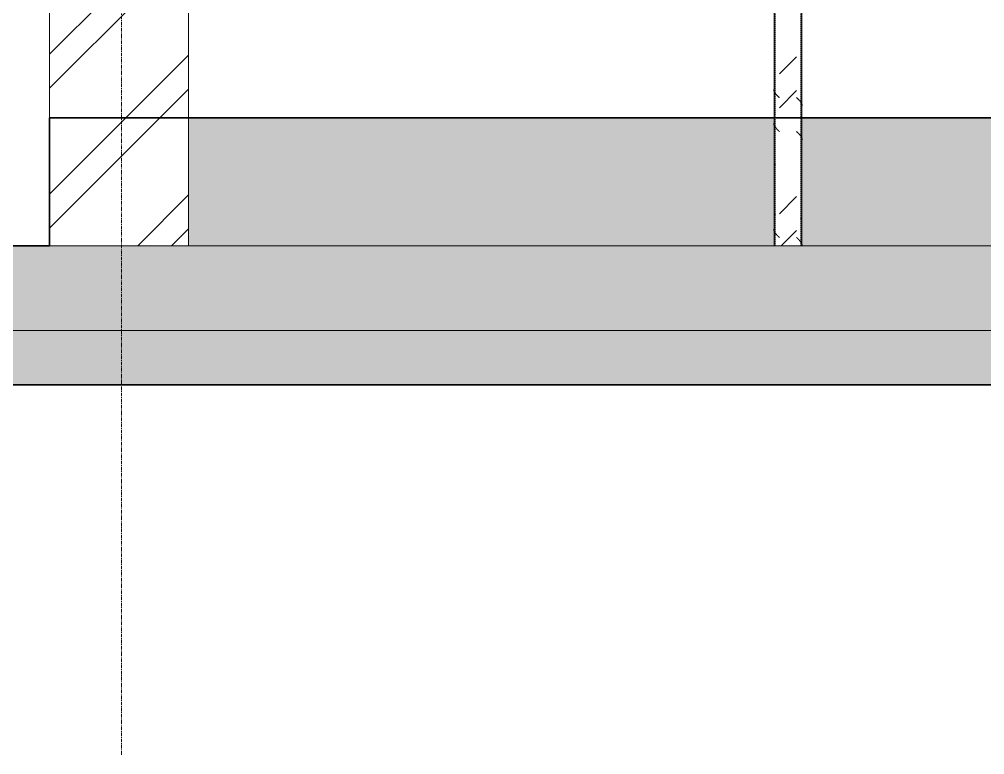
# Model space of a CAD drawing. Header units: centimetres. Extents: x -6111 to 13767, y -285 to 1600.
# Drawn here: x 1950.9 to 2298.1, y -183 to 81.4 of the extents above; entities that cross this region are included whole.
import ezdxf

# ---------------------------------------------------------------- set-up
doc = ezdxf.new("R2010")
doc.units = ezdxf.units.CM
for name, pattern in [('Centre', [3.175, 0.635, -0.475, 1.59, -0.475]), ('Grid Line', [2.2225, 1.27, -0.3175, 0.3175, -0.3175]), ('Hidden', [0.714375, 0.47625, -0.238125])]:
    doc.linetypes.add(name, pattern=pattern)
for name, color, linetype, lineweight in [('A-FLOR', 7, 'Continuous', 9), ('A-FLOR-LEVL', 7, 'Continuous', 9), ('A-FLOR-PATT', 7, 'Continuous', 35), ('C-BLDG-PADS', 7, 'Continuous', 9), ('S-COLS', 7, 'Continuous', 9), ('S-GRID', 7, 'Continuous', 9)]:
    doc.layers.add(name, color=color, linetype=linetype, lineweight=lineweight)

# ---------------------------------------------------------------- blocks, each defined once
blk = doc.blocks.new('PQ_RVR_ARQ-01_ZZ_ZZ_MO_T_A_rvt-3-Elevación Eje 3-4')
at = {"layer": 'A-FLOR', "color": 254, "lineweight": 35, "true_color": 0xcccccc}
for p, q in [((-3781.84, 46.02), (-5714.43, 46.02)), ((-5714.43, 46.02), (-5714.43, 0)), ((-5714.43, 0), (-6047.53, 0)), ((-6047.53, -50), (-5356.88, -50))]:
    blk.add_line(p, q, dxfattribs=at)
at = {"layer": 'C-BLDG-PADS', "color": 254, "lineweight": 18, "true_color": 0xdadada}
for p, q in [((-2177.81, 0), (-6047.53, 0)), ((-6047.53, -30.48), (-2177.81, -30.48))]:
    blk.add_line(p, q, dxfattribs=at)
blk = doc.blocks.new('FP_107-Elevación Eje 3-4')
at = {"layer": 'S-COLS'}
blk.add_line((-5443.86, 0), (-5443.86, 515.53), dxfattribs=at)
at = {"layer": 'S-COLS', "color": 9, "true_color": 0xc0c0c0}
for p, q in [((-5445.72, 53.24), (-5445.77, 53.28)), ((-5445.67, 53.19), (-5445.72, 53.24)), ((-5445.62, 53.14), (-5445.67, 53.19)), ((-5445.57, 53.1), (-5445.62, 53.14)), ((-5445.52, 53.05), (-5445.57, 53.1)), ((-5445.47, 53), (-5445.52, 53.05)), ((-5445.42, 52.96), (-5445.47, 53)), ((-5445.37, 52.91), (-5445.42, 52.96)), ((-5445.33, 52.86), (-5445.37, 52.91)), ((-5445.28, 52.82), (-5445.33, 52.86)), ((-5445.23, 52.77), (-5445.28, 52.82)), ((-5445.18, 52.72), (-5445.23, 52.77)), ((-5445.13, 52.68), (-5445.18, 52.72)), ((-5445.09, 52.63), (-5445.13, 52.68)), ((-5445.04, 52.58), (-5445.09, 52.63)), ((-5444.99, 52.54), (-5445.04, 52.58)), ((-5444.95, 52.49), (-5444.99, 52.54)), ((-5444.9, 52.44), (-5444.95, 52.49)), ((-5444.86, 52.4), (-5444.9, 52.44)), ((-5444.82, 52.35), (-5444.86, 52.4)), ((-5444.77, 52.3), (-5444.82, 52.35)), ((-5444.73, 52.26), (-5444.77, 52.3)), ((-5444.69, 52.21), (-5444.73, 52.26)), ((-5444.65, 52.16), (-5444.69, 52.21)), ((-5444.6, 52.12), (-5444.65, 52.16)), ((-5444.56, 52.07), (-5444.6, 52.12)), ((-5444.52, 52.02), (-5444.56, 52.07)), ((-5444.49, 51.97), (-5444.52, 52.02)), ((-5444.45, 51.93), (-5444.49, 51.97)), ((-5444.41, 51.88), (-5444.45, 51.93)), ((-5444.37, 51.83), (-5444.41, 51.88)), ((-5444.34, 51.79), (-5444.37, 51.83)), ((-5444.3, 51.74), (-5444.34, 51.79)), ((-5444.27, 51.69), (-5444.3, 51.74)), ((-5444.24, 51.65), (-5444.27, 51.69)), ((-5444.21, 51.6), (-5444.24, 51.65)), ((-5444.17, 51.55), (-5444.21, 51.6)), ((-5444.14, 51.51), (-5444.17, 51.55)), ((-5444.12, 51.46), (-5444.14, 51.51)), ((-5444.09, 51.41), (-5444.12, 51.46)), ((-5444.06, 51.37), (-5444.09, 51.41)), ((-5444.03, 51.32), (-5444.06, 51.37)), ((-5444.01, 51.27), (-5444.03, 51.32)), ((-5443.99, 51.23), (-5444.01, 51.27)), ((-5443.96, 51.18), (-5443.99, 51.23)), ((-5443.94, 51.13), (-5443.96, 51.18)), ((-5443.92, 51.09), (-5443.94, 51.13)), ((-5443.9, 51.04), (-5443.92, 51.09)), ((-5443.88, 50.99), (-5443.9, 51.04)), ((-5443.87, 50.95), (-5443.88, 50.99)), ((-5443.85, 50.9), (-5443.87, 50.95)), ((-5443.83, 50.85), (-5443.85, 50.9)), ((-5443.82, 50.81), (-5443.83, 50.85)), ((-5443.81, 50.76), (-5443.82, 50.81)), ((-5443.8, 50.71), (-5443.81, 50.76)), ((-5443.79, 50.67), (-5443.8, 50.71)), ((-5443.78, 50.62), (-5443.79, 50.67)), ((-5443.77, 50.57), (-5443.78, 50.62)), ((-5443.76, 50.53), (-5443.77, 50.57)), ((-5443.76, 50.48), (-5443.76, 50.53)), ((-5443.75, 50.43), (-5443.76, 50.48)), ((-5443.75, 50.39), (-5443.75, 50.43)), ((-5443.75, 50.34), (-5443.75, 50.39)), ((-5445.72, 41.05), (-5445.77, 41.09)), ((-5445.67, 41), (-5445.72, 41.05)), ((-5445.62, 40.95), (-5445.67, 41)), ((-5445.57, 40.91), (-5445.62, 40.95)), ((-5445.52, 40.86), (-5445.57, 40.91)), ((-5445.47, 40.81), (-5445.52, 40.86)), ((-5445.42, 40.77), (-5445.47, 40.81)), ((-5445.37, 40.72), (-5445.42, 40.77)), ((-5445.33, 40.67), (-5445.37, 40.72)), ((-5445.28, 40.63), (-5445.33, 40.67)), ((-5445.23, 40.58), (-5445.28, 40.63)), ((-5445.18, 40.53), (-5445.23, 40.58)), ((-5445.13, 40.49), (-5445.18, 40.53)), ((-5445.09, 40.44), (-5445.13, 40.49)), ((-5445.04, 40.39), (-5445.09, 40.44)), ((-5444.99, 40.35), (-5445.04, 40.39)), ((-5444.95, 40.3), (-5444.99, 40.35)), ((-5444.9, 40.25), (-5444.95, 40.3)), ((-5444.86, 40.21), (-5444.9, 40.25)), ((-5444.82, 40.16), (-5444.86, 40.21)), ((-5444.77, 40.11), (-5444.82, 40.16)), ((-5444.73, 40.07), (-5444.77, 40.11)), ((-5444.69, 40.02), (-5444.73, 40.07)), ((-5444.65, 39.97), (-5444.69, 40.02)), ((-5444.6, 39.93), (-5444.65, 39.97)), ((-5444.56, 39.88), (-5444.6, 39.93)), ((-5444.52, 39.83), (-5444.56, 39.88)), ((-5444.49, 39.79), (-5444.52, 39.83)), ((-5444.45, 39.74), (-5444.49, 39.79)), ((-5444.41, 39.69), (-5444.45, 39.74)), ((-5444.37, 39.65), (-5444.41, 39.69)), ((-5444.34, 39.6), (-5444.37, 39.65)), ((-5444.3, 39.55), (-5444.34, 39.6)), ((-5444.27, 39.5), (-5444.3, 39.55)), ((-5444.24, 39.46), (-5444.27, 39.5)), ((-5444.21, 39.41), (-5444.24, 39.46)), ((-5444.17, 39.36), (-5444.21, 39.41)), ((-5444.14, 39.32), (-5444.17, 39.36)), ((-5444.12, 39.27), (-5444.14, 39.32)), ((-5444.09, 39.22), (-5444.12, 39.27)), ((-5444.06, 39.18), (-5444.09, 39.22)), ((-5444.03, 39.13), (-5444.06, 39.18)), ((-5444.01, 39.08), (-5444.03, 39.13)), ((-5443.99, 39.04), (-5444.01, 39.08)), ((-5443.96, 38.99), (-5443.99, 39.04)), ((-5443.94, 38.94), (-5443.96, 38.99)), ((-5443.92, 38.9), (-5443.94, 38.94)), ((-5443.9, 38.85), (-5443.92, 38.9)), ((-5443.88, 38.8), (-5443.9, 38.85)), ((-5443.87, 38.76), (-5443.88, 38.8)), ((-5443.85, 38.71), (-5443.87, 38.76)), ((-5443.83, 38.66), (-5443.85, 38.71)), ((-5443.82, 38.62), (-5443.83, 38.66)), ((-5443.81, 38.57), (-5443.82, 38.62)), ((-5443.8, 38.52), (-5443.81, 38.57)), ((-5443.79, 38.48), (-5443.8, 38.52)), ((-5443.78, 38.43), (-5443.79, 38.48)), ((-5443.77, 38.38), (-5443.78, 38.43)), ((-5443.76, 38.34), (-5443.77, 38.38)), ((-5443.76, 38.29), (-5443.76, 38.34)), ((-5443.75, 38.24), (-5443.76, 38.29)), ((-5443.75, 38.2), (-5443.75, 38.24)), ((-5443.75, 38.15), (-5443.75, 38.2)), ((-5445.72, 2.95), (-5445.77, 2.99)), ((-5445.67, 2.9), (-5445.72, 2.95)), ((-5445.62, 2.85), (-5445.67, 2.9)), ((-5445.57, 2.81), (-5445.62, 2.85)), ((-5445.52, 2.76), (-5445.57, 2.81)), ((-5445.47, 2.71), (-5445.52, 2.76)), ((-5445.42, 2.67), (-5445.47, 2.71)), ((-5445.37, 2.62), (-5445.42, 2.67)), ((-5445.33, 2.57), (-5445.37, 2.62)), ((-5445.28, 2.53), (-5445.33, 2.57)), ((-5445.23, 2.48), (-5445.28, 2.53)), ((-5445.18, 2.43), (-5445.23, 2.48)), ((-5445.13, 2.39), (-5445.18, 2.43)), ((-5445.09, 2.34), (-5445.13, 2.39)), ((-5445.04, 2.29), (-5445.09, 2.34)), ((-5444.99, 2.25), (-5445.04, 2.29)), ((-5444.95, 2.2), (-5444.99, 2.25)), ((-5444.9, 2.15), (-5444.95, 2.2)), ((-5444.86, 2.11), (-5444.9, 2.15)), ((-5444.82, 2.06), (-5444.86, 2.11)), ((-5444.77, 2.01), (-5444.82, 2.06)), ((-5444.73, 1.97), (-5444.77, 2.01)), ((-5444.69, 1.92), (-5444.73, 1.97)), ((-5444.65, 1.87), (-5444.69, 1.92)), ((-5444.6, 1.83), (-5444.65, 1.87)), ((-5444.56, 1.78), (-5444.6, 1.83)), ((-5444.52, 1.73), (-5444.56, 1.78)), ((-5444.49, 1.69), (-5444.52, 1.73)), ((-5444.45, 1.64), (-5444.49, 1.69)), ((-5444.41, 1.59), (-5444.45, 1.64)), ((-5444.37, 1.55), (-5444.41, 1.59)), ((-5444.34, 1.5), (-5444.37, 1.55)), ((-5444.3, 1.45), (-5444.34, 1.5)), ((-5444.27, 1.4), (-5444.3, 1.45)), ((-5444.24, 1.36), (-5444.27, 1.4)), ((-5444.21, 1.31), (-5444.24, 1.36)), ((-5444.17, 1.26), (-5444.21, 1.31)), ((-5444.14, 1.22), (-5444.17, 1.26)), ((-5444.12, 1.17), (-5444.14, 1.22)), ((-5444.09, 1.12), (-5444.12, 1.17)), ((-5444.06, 1.08), (-5444.09, 1.12)), ((-5444.03, 1.03), (-5444.06, 1.08)), ((-5444.01, 0.98), (-5444.03, 1.03)), ((-5443.99, 0.94), (-5444.01, 0.98)), ((-5443.96, 0.89), (-5443.99, 0.94)), ((-5443.94, 0.84), (-5443.96, 0.89)), ((-5443.92, 0.8), (-5443.94, 0.84)), ((-5443.9, 0.75), (-5443.92, 0.8)), ((-5443.88, 0.7), (-5443.9, 0.75)), ((-5443.87, 0.66), (-5443.88, 0.7)), ((-5443.85, 0.61), (-5443.87, 0.66)), ((-5443.83, 0.56), (-5443.85, 0.61)), ((-5443.82, 0.52), (-5443.83, 0.56)), ((-5443.81, 0.47), (-5443.82, 0.52)), ((-5443.8, 0.42), (-5443.81, 0.47)), ((-5443.79, 0.38), (-5443.8, 0.42)), ((-5443.78, 0.33), (-5443.79, 0.38)), ((-5443.77, 0.28), (-5443.78, 0.33)), ((-5443.76, 0.24), (-5443.77, 0.28)), ((-5443.76, 0.19), (-5443.76, 0.24)), ((-5443.75, 0.14), (-5443.76, 0.19)), ((-5443.75, 0.1), (-5443.75, 0.14)), ((-5443.75, 0.05), (-5443.75, 0.1))]:
    blk.add_line(p, q, dxfattribs=at)
blk = doc.blocks.new('FP_108-Elevación Eje 3-4')
at = {"layer": 'S-COLS'}
blk.add_line((-5453.86, 515.53), (-5453.86, 0), dxfattribs=at)
at = {"layer": 'S-COLS', "color": 9, "true_color": 0xc0c0c0}
for p, q in [((-5453.98, 56.18), (-5453.98, 56.23)), ((-5453.97, 56.14), (-5453.98, 56.18)), ((-5453.97, 56.09), (-5453.97, 56.14)), ((-5453.96, 56.04), (-5453.97, 56.09)), ((-5453.96, 56), (-5453.96, 56.04)), ((-5453.95, 55.95), (-5453.96, 56)), ((-5453.94, 55.9), (-5453.95, 55.95)), ((-5453.93, 55.86), (-5453.94, 55.9)), ((-5453.92, 55.81), (-5453.93, 55.86)), ((-5453.91, 55.76), (-5453.92, 55.81)), ((-5453.89, 55.72), (-5453.91, 55.76)), ((-5453.88, 55.67), (-5453.89, 55.72)), ((-5453.86, 55.62), (-5453.88, 55.67)), ((-5453.84, 55.58), (-5453.86, 55.62)), ((-5453.83, 55.53), (-5453.84, 55.58)), ((-5453.81, 55.48), (-5453.83, 55.53)), ((-5453.79, 55.43), (-5453.81, 55.48)), ((-5453.76, 55.39), (-5453.79, 55.43)), ((-5453.74, 55.34), (-5453.76, 55.39)), ((-5453.72, 55.29), (-5453.74, 55.34)), ((-5453.69, 55.25), (-5453.72, 55.29)), ((-5453.67, 55.2), (-5453.69, 55.25)), ((-5453.64, 55.15), (-5453.67, 55.2)), ((-5453.61, 55.11), (-5453.64, 55.15)), ((-5453.58, 55.06), (-5453.61, 55.11)), ((-5453.55, 55.01), (-5453.58, 55.06)), ((-5453.52, 54.97), (-5453.55, 55.01)), ((-5453.49, 54.92), (-5453.52, 54.97)), ((-5453.46, 54.87), (-5453.49, 54.92)), ((-5453.42, 54.83), (-5453.46, 54.87)), ((-5453.39, 54.78), (-5453.42, 54.83)), ((-5453.35, 54.73), (-5453.39, 54.78)), ((-5453.32, 54.69), (-5453.35, 54.73)), ((-5453.28, 54.64), (-5453.32, 54.69)), ((-5453.24, 54.59), (-5453.28, 54.64)), ((-5453.2, 54.55), (-5453.24, 54.59)), ((-5453.16, 54.5), (-5453.2, 54.55)), ((-5453.12, 54.45), (-5453.16, 54.5)), ((-5453.08, 54.41), (-5453.12, 54.45)), ((-5453.04, 54.36), (-5453.08, 54.41)), ((-5453, 54.31), (-5453.04, 54.36)), ((-5452.95, 54.27), (-5453, 54.31)), ((-5452.91, 54.22), (-5452.95, 54.27)), ((-5452.87, 54.17), (-5452.91, 54.22)), ((-5452.82, 54.13), (-5452.87, 54.17)), ((-5452.78, 54.08), (-5452.82, 54.13)), ((-5452.73, 54.03), (-5452.78, 54.08)), ((-5452.69, 53.99), (-5452.73, 54.03)), ((-5452.64, 53.94), (-5452.69, 53.99)), ((-5452.59, 53.89), (-5452.64, 53.94)), ((-5452.55, 53.85), (-5452.59, 53.89)), ((-5452.5, 53.8), (-5452.55, 53.85)), ((-5452.45, 53.75), (-5452.5, 53.8)), ((-5452.4, 53.7), (-5452.45, 53.75)), ((-5452.35, 53.66), (-5452.4, 53.7)), ((-5452.3, 53.61), (-5452.35, 53.66)), ((-5452.25, 53.56), (-5452.3, 53.61)), ((-5452.21, 53.52), (-5452.25, 53.56)), ((-5452.16, 53.47), (-5452.21, 53.52)), ((-5452.11, 53.42), (-5452.16, 53.47)), ((-5452.06, 53.38), (-5452.11, 53.42)), ((-5452.01, 53.33), (-5452.06, 53.38)), ((-5451.96, 53.28), (-5452.01, 53.33)), ((-5453.98, 43.99), (-5453.98, 44.04)), ((-5453.97, 43.95), (-5453.98, 43.99)), ((-5453.97, 43.9), (-5453.97, 43.95)), ((-5453.96, 43.85), (-5453.97, 43.9)), ((-5453.96, 43.81), (-5453.96, 43.85)), ((-5453.95, 43.76), (-5453.96, 43.81)), ((-5453.94, 43.71), (-5453.95, 43.76)), ((-5453.93, 43.67), (-5453.94, 43.71)), ((-5453.92, 43.62), (-5453.93, 43.67)), ((-5453.91, 43.57), (-5453.92, 43.62)), ((-5453.89, 43.53), (-5453.91, 43.57)), ((-5453.88, 43.48), (-5453.89, 43.53)), ((-5453.86, 43.43), (-5453.88, 43.48)), ((-5453.84, 43.39), (-5453.86, 43.43)), ((-5453.83, 43.34), (-5453.84, 43.39)), ((-5453.81, 43.29), (-5453.83, 43.34)), ((-5453.79, 43.25), (-5453.81, 43.29)), ((-5453.76, 43.2), (-5453.79, 43.25)), ((-5453.74, 43.15), (-5453.76, 43.2)), ((-5453.72, 43.11), (-5453.74, 43.15)), ((-5453.69, 43.06), (-5453.72, 43.11)), ((-5453.67, 43.01), (-5453.69, 43.06)), ((-5453.64, 42.96), (-5453.67, 43.01)), ((-5453.61, 42.92), (-5453.64, 42.96)), ((-5453.58, 42.87), (-5453.61, 42.92)), ((-5453.55, 42.82), (-5453.58, 42.87)), ((-5453.52, 42.78), (-5453.55, 42.82)), ((-5453.49, 42.73), (-5453.52, 42.78)), ((-5453.46, 42.68), (-5453.49, 42.73)), ((-5453.42, 42.64), (-5453.46, 42.68)), ((-5453.39, 42.59), (-5453.42, 42.64)), ((-5453.35, 42.54), (-5453.39, 42.59)), ((-5453.32, 42.5), (-5453.35, 42.54)), ((-5453.28, 42.45), (-5453.32, 42.5)), ((-5453.24, 42.4), (-5453.28, 42.45)), ((-5453.2, 42.36), (-5453.24, 42.4)), ((-5453.16, 42.31), (-5453.2, 42.36)), ((-5453.12, 42.26), (-5453.16, 42.31)), ((-5453.08, 42.22), (-5453.12, 42.26)), ((-5453.04, 42.17), (-5453.08, 42.22)), ((-5453, 42.12), (-5453.04, 42.17)), ((-5452.95, 42.08), (-5453, 42.12)), ((-5452.91, 42.03), (-5452.95, 42.08)), ((-5452.87, 41.98), (-5452.91, 42.03)), ((-5452.82, 41.94), (-5452.87, 41.98)), ((-5452.78, 41.89), (-5452.82, 41.94)), ((-5452.73, 41.84), (-5452.78, 41.89)), ((-5452.69, 41.8), (-5452.73, 41.84)), ((-5452.64, 41.75), (-5452.69, 41.8)), ((-5452.59, 41.7), (-5452.64, 41.75)), ((-5452.55, 41.66), (-5452.59, 41.7)), ((-5452.5, 41.61), (-5452.55, 41.66)), ((-5452.45, 41.56), (-5452.5, 41.61)), ((-5452.4, 41.52), (-5452.45, 41.56)), ((-5452.35, 41.47), (-5452.4, 41.52)), ((-5452.3, 41.42), (-5452.35, 41.47)), ((-5452.25, 41.38), (-5452.3, 41.42)), ((-5452.21, 41.33), (-5452.25, 41.38)), ((-5452.16, 41.28), (-5452.21, 41.33)), ((-5452.11, 41.23), (-5452.16, 41.28)), ((-5452.06, 41.19), (-5452.11, 41.23)), ((-5452.01, 41.14), (-5452.06, 41.19)), ((-5451.96, 41.09), (-5452.01, 41.14)), ((-5453.98, 5.89), (-5453.98, 5.94)), ((-5453.97, 5.85), (-5453.98, 5.89)), ((-5453.97, 5.8), (-5453.97, 5.85)), ((-5453.96, 5.75), (-5453.97, 5.8)), ((-5453.96, 5.71), (-5453.96, 5.75)), ((-5453.95, 5.66), (-5453.96, 5.71)), ((-5453.94, 5.61), (-5453.95, 5.66)), ((-5453.93, 5.57), (-5453.94, 5.61)), ((-5453.92, 5.52), (-5453.93, 5.57)), ((-5453.91, 5.47), (-5453.92, 5.52)), ((-5453.89, 5.43), (-5453.91, 5.47)), ((-5453.88, 5.38), (-5453.89, 5.43)), ((-5453.86, 5.33), (-5453.88, 5.38)), ((-5453.84, 5.29), (-5453.86, 5.33)), ((-5453.83, 5.24), (-5453.84, 5.29)), ((-5453.81, 5.19), (-5453.83, 5.24)), ((-5453.79, 5.15), (-5453.81, 5.19)), ((-5453.76, 5.1), (-5453.79, 5.15)), ((-5453.74, 5.05), (-5453.76, 5.1)), ((-5453.72, 5.01), (-5453.74, 5.05)), ((-5453.69, 4.96), (-5453.72, 5.01)), ((-5453.67, 4.91), (-5453.69, 4.96)), ((-5453.64, 4.86), (-5453.67, 4.91)), ((-5453.61, 4.82), (-5453.64, 4.86)), ((-5453.58, 4.77), (-5453.61, 4.82)), ((-5453.55, 4.72), (-5453.58, 4.77)), ((-5453.52, 4.68), (-5453.55, 4.72)), ((-5453.49, 4.63), (-5453.52, 4.68)), ((-5453.46, 4.58), (-5453.49, 4.63)), ((-5453.42, 4.54), (-5453.46, 4.58)), ((-5453.39, 4.49), (-5453.42, 4.54)), ((-5453.35, 4.44), (-5453.39, 4.49)), ((-5453.32, 4.4), (-5453.35, 4.44)), ((-5453.28, 4.35), (-5453.32, 4.4)), ((-5453.24, 4.3), (-5453.28, 4.35)), ((-5453.2, 4.26), (-5453.24, 4.3)), ((-5453.16, 4.21), (-5453.2, 4.26)), ((-5453.12, 4.16), (-5453.16, 4.21)), ((-5453.08, 4.12), (-5453.12, 4.16)), ((-5453.04, 4.07), (-5453.08, 4.12)), ((-5453, 4.02), (-5453.04, 4.07)), ((-5452.95, 3.98), (-5453, 4.02)), ((-5452.91, 3.93), (-5452.95, 3.98)), ((-5452.87, 3.88), (-5452.91, 3.93)), ((-5452.82, 3.84), (-5452.87, 3.88)), ((-5452.78, 3.79), (-5452.82, 3.84)), ((-5452.73, 3.74), (-5452.78, 3.79)), ((-5452.69, 3.7), (-5452.73, 3.74)), ((-5452.64, 3.65), (-5452.69, 3.7)), ((-5452.59, 3.6), (-5452.64, 3.65)), ((-5452.55, 3.56), (-5452.59, 3.6)), ((-5452.5, 3.51), (-5452.55, 3.56)), ((-5452.45, 3.46), (-5452.5, 3.51)), ((-5452.4, 3.42), (-5452.45, 3.46)), ((-5452.35, 3.37), (-5452.4, 3.42)), ((-5452.3, 3.32), (-5452.35, 3.37)), ((-5452.25, 3.28), (-5452.3, 3.32)), ((-5452.21, 3.23), (-5452.25, 3.28)), ((-5452.16, 3.18), (-5452.21, 3.23)), ((-5452.11, 3.13), (-5452.16, 3.18)), ((-5452.06, 3.09), (-5452.11, 3.13)), ((-5452.01, 3.04), (-5452.06, 3.09)), ((-5451.96, 2.99), (-5452.01, 3.04))]:
    blk.add_line(p, q, dxfattribs=at)
blk = doc.blocks.new('HSS Rectangular-Column - 100 x 100 mm-1468480-Elevación Eje 3-4')
at = {"layer": 'S-COLS', "true_color": 0xc0c0c0}
h = blk.add_hatch(dxfattribs=at)
h.set_pattern_fill('FP_2', color=9, style=0, pattern_type=2)
h.set_pattern_definition([(45, (0, 0), (-25.14472, 25.14472), []), (45, (0, 38.1), (-25.14472, 25.14472), [])])
h.paths.add_polyline_path([(-5445.77, 0), (-5445.77, 515.53), (-5451.96, 515.53), (-5451.96, 0)])
at = {"layer": 'S-COLS', "linetype": 'Hidden'}
for p, q in [((-5453.46, 0), (-5453.46, 515.53)), ((-5444.26, 515.53), (-5444.26, 0))]:
    blk.add_line(p, q, dxfattribs=at)
at = {"layer": 'S-COLS'}
for p, q in [((-5453.86, 0), (-5451.96, 0)), ((-5445.77, 0), (-5451.96, 0)), ((-5445.77, 0), (-5443.86, 0))]:
    blk.add_line(p, q, dxfattribs=at)
for name in ['FP_108-Elevación Eje 3-4', 'FP_107-Elevación Eje 3-4']:
    blk.add_blockref(name, (0, 0), dxfattribs=at)

msp = doc.modelspace()

# ---------------------------------------------------------------- hatches: boundary and pattern name
at = {"layer": 'A-FLOR-PATT', "lineweight": 9, "true_color": 0x9a9a9a}
for points in [[(3805.101, -3.975), (3894.371, -3.975), (3894.371, 0), (3882.967, 0), (3882.967, 46.025), (3232.073, 46.025), (3232.073, 0), (3182.073, 0), (3182.073, 46.025), (2622.662, 46.025), (2622.662, 0), (2572.662, 0), (2572.662, 46.025), (2232.352, 46.025), (2232.352, 0), (2222.352, 0), (2222.352, 46.025), (2011.784, 46.025), (2011.784, 0), (1961.784, 0), (1961.784, -3.975), (3546.237, -3.975)], [(1628.69, -50), (5498.401, -50), (5498.401, 0), (3894.371, 0), (3894.371, -3.975), (1961.784, -3.975), (1961.784, 0), (1628.69, 0)]]:
    msp.add_hatch(color=253, dxfattribs=at).paths.add_polyline_path(points)
at = {"layer": 'S-COLS', "true_color": 0xc0c0c0}
h = msp.add_hatch(dxfattribs=at)
h.set_pattern_fill('FP_2', color=9, style=0, pattern_type=2)
h.set_pattern_definition([(45, (7676.216, 0), (-25.14472, 25.14472), []), (45, (7676.216, 38.1), (-25.14472, 25.14472), [])])
h.paths.add_polyline_path([(2011.784, 0), (2011.784, 94), (1961.784, 94), (1961.784, 0), (1993.054, 0)])

# ---------------------------------------------------------------- linework, layer by layer
at = {"layer": 'A-FLOR', "lineweight": 35}
for p, q in [((2222.364, 46.025), (2011.784, 46.025)), ((2572.662, 46.025), (2232.352, 46.025)), ((1961.784, 0), (1677.888, 0)), ((1628.69, -50), (5498.401, -50))]:
    msp.add_line(p, q, dxfattribs=at)
at = {"layer": 'A-FLOR-LEVL', "color": 253, "linetype": 'Centre', "true_color": 0xaaaaaa}
for p, q in [((1219.377, 0), (5873.03, 0)), ((5873.03, -50), (1219.377, -50))]:
    msp.add_line(p, q, dxfattribs=at)
at = {"layer": 'S-COLS'}
for p, q in [((1961.784, 94), (1961.784, 0)), ((2011.784, 94), (2011.784, 0)), ((2011.784, 0), (1961.784, 0))]:
    msp.add_line(p, q, dxfattribs=at)
at = {"layer": 'S-GRID', "color": 253, "linetype": 'Grid Line', "true_color": 0xaaaaaa}
msp.add_line((1987.676, -183), (1987.676, 1540.065), dxfattribs=at)

# ---------------------------------------------------------------- block references
at = {"lineweight": 5}
msp.add_blockref('PQ_RVR_ARQ-01_ZZ_ZZ_MO_T_A_rvt-3-Elevación Eje 3-4', (7676.216, 0), dxfattribs=at)
at = {"layer": 'S-COLS'}
msp.add_blockref('HSS Rectangular-Column - 100 x 100 mm-1468480-Elevación Eje 3-4', (7676.216, 0), dxfattribs=at)

doc.saveas('drawing.dxf')
